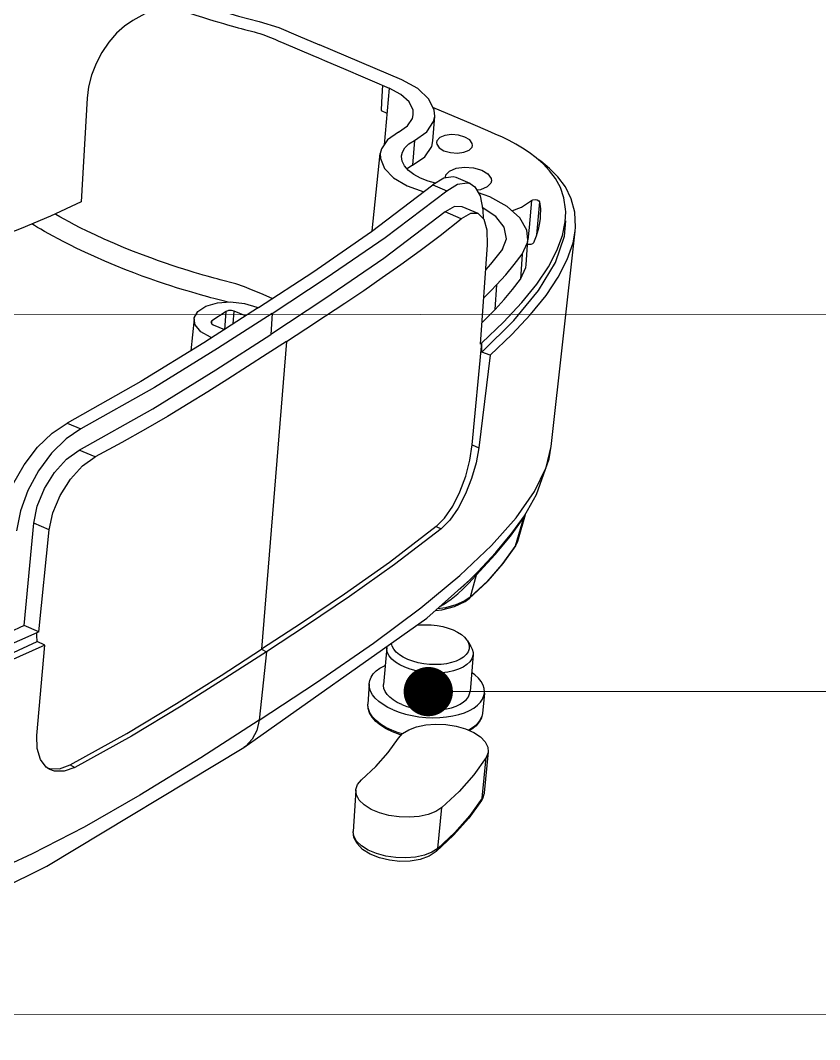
# Model space of a CAD drawing. Header units: millimetres. Extents: x 4697 to 5264, y 321 to 714.
# Drawn here: x 4914.05 to 4944.47, y 345.24 to 384.01 of the extents above; entities that cross this region are included whole.
import ezdxf

# ---------------------------------------------------------------- set-up
doc = ezdxf.new("R2010")
doc.units = ezdxf.units.MM
doc.layers.add('from', color=7, linetype='Continuous', lineweight=13)
doc.styles.add('wuwei', font='SimSun.ttf', dxfattribs={"width": 0.8, "oblique": 10})
doc.dimstyles.new('wuwei', dxfattribs={"dimscale": 2.5, "dimtxt": 2.5, "dimasz": 1.5, "dimexe": 0.3, "dimexo": 0.3, "dimgap": 0.5, "dimtad": 1, "dimdsep": 46, "dimtxsty": 'wuwei', "dimcen": 0, "dimclrd": 42, "dimclre": 82, "dimclrt": 82, "dimazin": 2, "dimtfac": 1, "dimtofl": 0, "dimtmove": 0, "dimatfit": 3, "dimfxl": 0, "dimlwd": 5, "dimlwe": 5, "dimarcsym": 0})

# ---------------------------------------------------------------- blocks, each defined once
blk = doc.blocks.new('A$C41F52299')
at = {"color": 7, "linetype": 'Continuous'}
for p, q in [((229.244, 81.44), (231.262, 80.581)), ((237.407, 78.893), (231.716, 81.315)), ((236.546, 78.332), (236.182, 74.398)), ((215.64, 77.632), (215.234, 70.457)), ((242.349, 75.798), (239.568, 76.982)), ((235.987, 76.771), (236.386, 76.601)), ((239.565, 74.669), (239.688, 76.388)), ((238.286, 74.709), (238.159, 72.984)), ((239.842, 74.685), (239.81, 74.562)), ((239.81, 74.562), (239.826, 74.438)), ((235.372, 68.448), (235.917, 73.792)), ((240.424, 72.172), (240.463, 72.316)), ((242.152, 71.721), (241.173, 72.138)), ((239.754, 71.748), (239.226, 71.894)), ((239.569, 71.633), (240.52, 71.228)), ((242.86, 71.296), (242.605, 71.263)), ((242.694, 69.643), (241.591, 70.112)), ((243.916, 69.442), (242.98, 70.07)), ((243.029, 69.914), (243.035, 69.302)), ((246.945, 70.452), (246.734, 68.183)), ((241.519, 69.292), (240.413, 69.763)), ((243.099, 69.238), (242.694, 69.643)), ((243.312, 68.498), (243.099, 69.238)), ((243.332, 67.487), (243.312, 68.498)), ((247.742, 53.53), (249.415, 68.44)), ((244.368, 67.184), (244.658, 67.907)), ((246.017, 66.11), (246.14, 67.83)), ((242.864, 60.608), (243.332, 67.487)), ((245.747, 66.828), (245.623, 65.106)), ((227.65, 64.107), (227.01, 64.381)), ((243.975, 64.725), (243.85, 63.002)), ((228.448, 63.767), (227.65, 64.107)), ((225.259, 62.88), (224.272, 62.237)), ((225.163, 61.607), (225.259, 62.88)), ((225.75, 62.015), (225.816, 62.893)), ((226.595, 62.561), (225.816, 62.893)), ((227.377, 63.167), (227.478, 63.108)), ((223.04, 62.364), (222.814, 60.147)), ((224.197, 62.129), (224.233, 62.037)), ((224.26, 62.018), (224.272, 62.237)), ((228.446, 62.741), (228.339, 61.275)), ((224.233, 62.037), (224.364, 61.947)), ((224.364, 61.947), (225.136, 61.619)), ((224.27, 61.06), (224.182, 61.087)), ((229.44, 60.807), (227.703, 39.503)), ((242.291, 53.646), (242.958, 60.693)), ((242.864, 60.608), (242.958, 60.693)), ((242.947, 60.491), (242.948, 60.695)), ((242.943, 60.068), (242.947, 60.491)), ((243.518, 59.845), (242.943, 60.068)), ((243.518, 59.845), (242.742, 53.447)), ((214.253, 55.155), (215.204, 54.75)), ((242.291, 53.646), (242.742, 53.447)), ((216.203, 52.814), (215.097, 53.285)), ((247.742, 53.53), (247.745, 53.557)), ((245.035, 47.545), (245.89, 48.745)), ((245.954, 48.798), (245.419, 46.967)), ((245.847, 48.625), (245.93, 48.755)), ((245.869, 48.69), (245.847, 48.625)), ((245.89, 48.745), (245.932, 48.811)), ((245.93, 48.755), (245.953, 48.797)), ((245.954, 48.798), (245.986, 48.888)), ((245.986, 48.888), (246, 48.92)), ((211.283, 41.154), (211.941, 48.218)), ((213.022, 47.758), (211.941, 48.218)), ((239.788, 47.992), (240.141, 47.836)), ((243.618, 46.679), (245.333, 48.609)), ((245.279, 46.663), (245.847, 48.625)), ((212.307, 40.718), (213.022, 47.758)), ((243.923, 46.202), (245.035, 47.545)), ((241.43, 44.61), (243.618, 46.679)), ((245.255, 46.609), (245.301, 46.687)), ((245.279, 46.663), (245.255, 46.609)), ((245.255, 46.609), (245.255, 46.609)), ((245.301, 46.687), (245.419, 46.967)), ((242.557, 44.621), (243.877, 46.053)), ((242.668, 44.852), (243.923, 46.202)), ((238.73, 42.372), (241.43, 44.61)), ((242.12, 44.304), (242.667, 44.852)), ((242.557, 44.621), (242.139, 43.116)), ((242.311, 44.357), (242.557, 44.621)), ((239.132, 41.65), (242.115, 44.299)), ((241.448, 43.697), (242.048, 44.235)), ((242.048, 44.235), (242.12, 44.304)), ((242.081, 43.021), (243.307, 44.169)), ((243.353, 44.251), (242.139, 43.116)), ((241.279, 43.34), (241.677, 43.704)), ((241.387, 43.653), (241.448, 43.697)), ((242.139, 43.116), (241.722, 42.83)), ((241.797, 42.812), (242.081, 43.022)), ((242.083, 43.023), (242.081, 43.021)), ((242.139, 43.116), (242.083, 43.023)), ((235.452, 39.924), (238.73, 42.372)), ((240.084, 42.495), (240.292, 42.607)), ((226.484, 32.712), (239.132, 41.65)), ((239.738, 42.189), (240.172, 42.241)), ((212.307, 40.718), (211.283, 41.154)), ((212.164, 40.454), (212.16, 40.656)), ((212.171, 40.039), (212.164, 40.454)), ((212.307, 40.718), (212.169, 40.652)), ((212.167, 33.546), (212.705, 39.789)), ((212.705, 39.789), (212.171, 40.039)), ((227.703, 39.503), (228.044, 39.338)), ((236.366, 39.639), (236.155, 37.061)), ((241.948, 40.101), (242.197, 39.702)), ((228.044, 39.338), (227.534, 34.593)), ((242.346, 39.151), (242.136, 36.574)), ((235.157, 37.122), (235.071, 35.705)), ((243.13, 36.472), (242.986, 35.06)), ((226.484, 32.712), (226.478, 32.708)), ((242.969, 29.195), (243.256, 32.025)), ((243.395, 32.415), (243.106, 29.578)), ((213.051, 31.193), (212.812, 31.353)), ((212.874, 31.311), (213.03, 31.253)), ((214.459, 31.506), (214.787, 31.334)), ((234.227, 29.753), (234.053, 26.907)), ((243.01, 29.216), (242.916, 29.039)), ((242.916, 29.039), (242.933, 29.07)), ((242.933, 29.07), (242.969, 29.195)), ((243.101, 29.537), (242.969, 29.195)), ((243.106, 29.578), (243.101, 29.537)), ((239.903, 25.731), (240.185, 28.556)), ((241, 26.638), (239.793, 25.509))]:
    blk.add_line(p, q, dxfattribs=at)
for points in [[(232.042, 90.986), (228.261, 88.546), (223.902, 85.859), (218.806, 82.993)], [(221.858, 84.709), (222.903, 84.322), (224.522, 83.783), (226.118, 83.308), (227.549, 82.928), (228.895, 82.511), (230.247, 81.94), (231.716, 81.315)], [(220.908, 84.175), (221.516, 83.947), (222.127, 83.727), (222.673, 83.538), (223.165, 83.373), (223.615, 83.227), (224.026, 83.097), (224.404, 82.981), (224.749, 82.878), (225.064, 82.785), (225.348, 82.703), (225.607, 82.63), (225.848, 82.563), (226.078, 82.501), (226.307, 82.44), (226.536, 82.38), (227.185, 82.213)], [(218.806, 82.993), (218.232, 82.62), (217.67, 82.117), (217.141, 81.502), (216.667, 80.799), (216.265, 80.032), (215.952, 79.23), (215.741, 78.42), (215.64, 77.632)], [(227.185, 82.213), (227.395, 82.158), (227.594, 82.101), (227.79, 82.037), (227.973, 81.972), (228.153, 81.902), (228.328, 81.83), (228.501, 81.757), (228.674, 81.683), (228.852, 81.607), (229.244, 81.44)], [(231.262, 80.581), (231.649, 80.416), (232.067, 80.238), (233.531, 79.615)], [(233.531, 79.615), (234.709, 79.114), (235.368, 78.833), (236.546, 78.332)], [(236.078, 78.531), (236.018, 77.358), (235.987, 76.771)], [(238.207, 76.474), (238.189, 76.799), (237.915, 77.366), (237.353, 77.891), (236.546, 78.332)], [(239.687, 76.388), (239.66, 76.791), (239.284, 77.569), (238.513, 78.288), (237.407, 78.893)], [(237.187, 75.28), (237.81, 75.713), (238.153, 76.233), (238.207, 76.474)], [(238.286, 74.709), (239.14, 75.303), (239.61, 76.016), (239.687, 76.388)], [(248.754, 69.756), (248.746, 69.954), (248.624, 70.74), (248.382, 71.44), (248.045, 72.061), (247.64, 72.607), (247.191, 73.085), (246.715, 73.503), (246.23, 73.867), (245.759, 74.177), (245.304, 74.446), (244.85, 74.69), (244.374, 74.923), (243.874, 75.148), (243.359, 75.368), (242.349, 75.798)], [(237.187, 75.28), (236.43, 74.758), (236, 74.135), (235.917, 73.792)], [(241.782, 74.94), (241.339, 75.069), (240.853, 75.107), (240.398, 75.047), (240.042, 74.899), (239.842, 74.685)], [(242.301, 74.359), (242.286, 74.497), (242.115, 74.739), (241.782, 74.94)], [(237.391, 73.636), (237.452, 73.905), (237.627, 74.203), (237.907, 74.473), (238.286, 74.709)], [(238.159, 72.984), (239.016, 73.58), (239.488, 74.295), (239.564, 74.669)], [(239.826, 74.438), (239.997, 74.196), (240.33, 73.995)], [(240.33, 73.995), (240.773, 73.866), (241.259, 73.828), (241.715, 73.888), (242.07, 74.036), (242.27, 74.25), (242.301, 74.359)], [(235.917, 73.792), (235.927, 73.455), (236.216, 72.768), (236.848, 72.124), (237.775, 71.571), (238.93, 71.149)], [(239.226, 71.894), (238.699, 72.104), (238.244, 72.354), (237.875, 72.637), (237.604, 72.944), (237.441, 73.265), (237.389, 73.588), (237.391, 73.636)], [(249.414, 68.44), (249.438, 68.713), (249.391, 69.745), (249.14, 70.676), (248.729, 71.489), (248.212, 72.184), (247.638, 72.769), (247.036, 73.266), (246.788, 73.438)], [(238.159, 72.984), (237.781, 72.749), (237.779, 72.747)], [(240.463, 72.316), (240.72, 72.59), (241.174, 72.779), (241.757, 72.856), (242.379, 72.808), (242.947, 72.643)], [(242.947, 72.643), (243.372, 72.385), (243.592, 72.075), (243.611, 71.912)], [(241.173, 72.138), (240.965, 72.196), (240.315, 72.096), (239.569, 71.633)], [(227.498, 63.144), (231.245, 65.603), (235.318, 68.407), (239.569, 71.633)], [(228.446, 62.741), (232.188, 65.197), (236.262, 68), (240.52, 71.228)], [(240.52, 71.228), (241.27, 71.688), (241.932, 71.784), (242.151, 71.722)], [(242.151, 71.722), (242.464, 71.505), (242.835, 70.868), (243.029, 69.914)], [(243.611, 71.912), (243.572, 71.759), (243.315, 71.486), (242.86, 71.296)], [(246.139, 67.829), (246.057, 68.5), (245.58, 69.344), (244.705, 70.132), (243.508, 70.796), (242.716, 71.073)], [(245.023, 69.846), (245.684, 70.093), (246.385, 70.546)], [(246.385, 70.546), (246.215, 68.687), (246.136, 67.829)], [(246.385, 70.546), (246.488, 70.596), (246.632, 70.61), (246.779, 70.586), (246.894, 70.528), (246.945, 70.452)], [(215.234, 70.457), (213.099, 69.475), (211.069, 68.617), (209.099, 67.862), (207.134, 67.19), (205.118, 66.593), (203.016, 66.077), (200.811, 65.664), (198.494, 65.386)], [(241.591, 70.112), (241.057, 70.127), (240.413, 69.763)], [(246.945, 70.452), (246.998, 69.97), (246.994, 69.49), (246.979, 69.312)], [(225.026, 65.022), (224.844, 65.07), (224.647, 65.122), (224.431, 65.179), (224.196, 65.244), (223.941, 65.315), (223.667, 65.393), (223.37, 65.48), (223.05, 65.575), (222.707, 65.679), (222.339, 65.793), (221.944, 65.918), (221.519, 66.057), (221.061, 66.211), (220.567, 66.382), (220.036, 66.573), (219.466, 66.785), (218.857, 67.02), (218.208, 67.281), (217.522, 67.569), (216.82, 67.878), (216.184, 68.171), (215.639, 68.431), (215.168, 68.664), (214.754, 68.875), (214.386, 69.068), (214.051, 69.249), (213.743, 69.418), (213.468, 69.573), (213.399, 69.612)], [(240.413, 69.763), (236.171, 66.546), (232.096, 63.742), (228.339, 61.275)], [(229.44, 60.807), (230.782, 61.681), (232.126, 62.562), (233.46, 63.448), (234.774, 64.335), (236.063, 65.224), (237.354, 66.134), (238.676, 67.096), (240.058, 68.138), (241.519, 69.292)], [(242.694, 69.643), (242.163, 69.656), (241.519, 69.292)], [(242.943, 60.068), (245.168, 62.254), (246.877, 64.32), (248.055, 66.269), (248.674, 68.093), (248.765, 69.151)], [(242.958, 60.693), (244.455, 62.134), (245.72, 63.493), (246.75, 64.772), (247.553, 65.97), (248.141, 67.088), (248.525, 68.127), (248.721, 69.081), (248.754, 69.756)], [(244.658, 67.907), (244.505, 68.697), (243.916, 69.442)], [(246.979, 69.312), (246.94, 69.017), (246.842, 68.548), (246.704, 68.082), (246.529, 67.616)], [(225.133, 63.588), (224.595, 63.726), (224.409, 63.775), (224.206, 63.828), (223.981, 63.889), (223.737, 63.955), (223.474, 64.029), (223.191, 64.11), (222.886, 64.199), (222.557, 64.296), (222.205, 64.403), (221.827, 64.52), (221.42, 64.65), (220.982, 64.792), (220.511, 64.951), (220.003, 65.127), (219.456, 65.323), (218.869, 65.542), (218.241, 65.784), (217.574, 66.053), (216.868, 66.349), (216.145, 66.667), (215.491, 66.968), (214.931, 67.235), (214.445, 67.476), (214.019, 67.693), (213.64, 67.892), (213.295, 68.078), (212.979, 68.252), (212.695, 68.411), (212.442, 68.556), (212.214, 68.689), (212.007, 68.811), (211.817, 68.925), (211.809, 68.93)], [(243.518, 59.845), (245.033, 61.288), (246.322, 62.668), (247.389, 63.988), (248.234, 65.251), (248.859, 66.46), (249.261, 67.615), (249.414, 68.44)], [(245.747, 66.828), (246.115, 67.639), (246.139, 67.829)], [(244.368, 67.184), (243.542, 66.138), (243.216, 65.775)], [(246.529, 67.616), (246.462, 67.55), (246.338, 67.514), (246.189, 67.516), (246.119, 67.536)], [(243.975, 64.725), (244.603, 65.416), (245.194, 66.117), (245.747, 66.828)], [(245.623, 65.106), (245.992, 65.919), (246.016, 66.109)], [(227.01, 64.381), (226.846, 64.45), (226.685, 64.518), (226.517, 64.587), (226.331, 64.658), (226.137, 64.724), (225.934, 64.786), (225.738, 64.838), (225.026, 65.022)], [(243.861, 63.013), (244.486, 63.701), (245.074, 64.398), (245.623, 65.106)], [(243.975, 64.725), (243.576, 64.31), (243.16, 63.893), (243.083, 63.819)], [(223.039, 62.365), (223.049, 62.426), (223.308, 62.883), (223.857, 63.24), (224.651, 63.469), (225.565, 63.533), (226.519, 63.428), (227.377, 63.167)], [(225.389, 63.521), (225.306, 63.543), (225.133, 63.588)], [(227.498, 63.144), (223.714, 60.701), (219.357, 58.018), (214.253, 55.155)], [(225.816, 62.893), (225.623, 62.941), (225.419, 62.937), (225.259, 62.88)], [(242.966, 62.107), (243.227, 62.361), (243.861, 63.013)], [(228.446, 62.741), (224.666, 60.301), (220.31, 57.617), (215.204, 54.75)], [(224.182, 61.087), (223.516, 61.473), (223.121, 61.942), (223.039, 62.365)], [(224.272, 62.237), (224.199, 62.143), (224.197, 62.129)], [(215.097, 53.285), (220.185, 56.141), (224.542, 58.825), (228.339, 61.275)], [(229.44, 60.807), (228.096, 59.933), (226.74, 59.057), (225.373, 58.185), (224.001, 57.323), (222.62, 56.473), (221.198, 55.619), (219.688, 54.737), (218.042, 53.808), (216.203, 52.814)], [(209.672, 48.16), (209.962, 49.513), (210.509, 50.915), (211.276, 52.266), (212.203, 53.476), (213.221, 54.461), (214.253, 55.155)], [(215.204, 54.75), (214.182, 54.056), (213.182, 53.071), (212.277, 51.857), (211.537, 50.496), (211.017, 49.077), (210.756, 47.699)], [(239.788, 47.992), (240.367, 48.586), (240.931, 49.413), (241.427, 50.395), (241.833, 51.475), (242.129, 52.596), (242.291, 53.646)], [(211.941, 48.218), (212.184, 49.41), (212.68, 50.62), (213.385, 51.743), (214.216, 52.657), (215.097, 53.285)], [(242.742, 53.447), (242.556, 52.411), (242.243, 51.322), (241.819, 50.25), (241.306, 49.265), (240.728, 48.433), (240.141, 47.836)], [(245.333, 48.609), (246.591, 50.413), (247.397, 52.091), (247.742, 53.53)], [(245.89, 48.746), (246.731, 50.223), (247.602, 52.675), (247.745, 53.557)], [(213.022, 47.758), (213.274, 48.947), (213.778, 50.154), (214.488, 51.274), (215.322, 52.186), (216.203, 52.814)], [(245.928, 48.805), (245.898, 48.752), (245.869, 48.69)], [(239.788, 47.992), (236.567, 45.518), (233.446, 43.311), (230.475, 41.316), (227.703, 39.503)], [(243.877, 46.053), (244.934, 47.337), (245.847, 48.625)], [(240.141, 47.836), (236.915, 45.359), (233.791, 43.149), (230.818, 41.152), (228.044, 39.338)], [(243.307, 44.169), (244.367, 45.367), (245.255, 46.609)], [(245.279, 46.663), (244.401, 45.435), (243.353, 44.251)], [(245.419, 46.967), (245.392, 46.887), (245.279, 46.663)], [(242.668, 44.852), (242.619, 44.784), (242.582, 44.706), (242.557, 44.621)], [(241.677, 43.704), (242.019, 44.048), (242.311, 44.357)], [(240.292, 42.607), (240.821, 42.968), (241.279, 43.34)], [(241.722, 42.83), (241.141, 42.572), (240.437, 42.383), (239.871, 42.306)], [(240.172, 42.241), (241.065, 42.464), (241.797, 42.812)], [(211.283, 41.154), (210.205, 40.649), (209.126, 40.165), (208.048, 39.703)], [(238.442, 41.162), (238.657, 41.189), (239.051, 41.206), (239.453, 41.193), (239.854, 41.148), (240.244, 41.074), (240.615, 40.973), (240.959, 40.845)], [(212.169, 40.652), (208.546, 39.047), (205.032, 37.727), (201.612, 36.707), (198.295, 36.009), (195.117, 35.655)], [(240.959, 40.845), (241.268, 40.695), (241.535, 40.525), (241.754, 40.34), (241.92, 40.143), (241.948, 40.101)], [(195.076, 35.022), (197.214, 35.223), (199.278, 35.557), (201.247, 35.99), (203.12, 36.497), (204.904, 37.059), (206.65, 37.679), (208.411, 38.369), (210.237, 39.148), (212.171, 40.039)], [(212.705, 39.789), (209.178, 38.212), (205.735, 36.901), (202.374, 35.871), (199.102, 35.139), (195.947, 34.725)], [(214.459, 31.506), (218.383, 33.682), (221.83, 35.75), (224.915, 37.697), (227.703, 39.503)], [(227.534, 34.593), (231.52, 37.212), (235.452, 39.924)], [(237.613, 38.26), (237.27, 38.427), (236.973, 38.616), (236.73, 38.822), (236.545, 39.041), (236.423, 39.267), (236.367, 39.497), (236.366, 39.639)], [(237.822, 38.803), (237.513, 38.954), (237.246, 39.123), (237.027, 39.309), (236.861, 39.506), (236.752, 39.71), (236.701, 39.916), (236.702, 39.933)], [(241.948, 40.101), (242.03, 39.939), (242.08, 39.732), (242.071, 39.528), (242.002, 39.33), (241.874, 39.143), (241.691, 38.971), (241.457, 38.819), (241.176, 38.689), (240.856, 38.584), (240.502, 38.507), (240.124, 38.459), (239.73, 38.442), (239.328, 38.456), (238.927, 38.5), (238.537, 38.574), (238.166, 38.676), (237.822, 38.803)], [(242.197, 39.702), (242.288, 39.522), (242.344, 39.293), (242.346, 39.151)], [(228.044, 39.338), (225.243, 37.524), (222.15, 35.573), (218.701, 33.504), (214.787, 31.334)], [(242.346, 39.151), (242.334, 39.065), (242.257, 38.845), (242.115, 38.638), (241.912, 38.447), (241.651, 38.278), (241.34, 38.133), (240.983, 38.017), (240.591, 37.931), (240.171, 37.878), (239.733, 37.859), (239.286, 37.874), (238.841, 37.923), (238.407, 38.006), (237.995, 38.119), (237.613, 38.26)], [(235.157, 37.122), (235.193, 37.337), (235.289, 37.572), (235.44, 37.796), (235.645, 38.006), (235.902, 38.198), (236.206, 38.37), (236.264, 38.396)], [(243.13, 36.472), (243.135, 36.541), (243.114, 36.787), (243.036, 37.034), (242.901, 37.278), (242.711, 37.515), (242.468, 37.742), (242.244, 37.907)], [(236.822, 35.305), (236.448, 35.483), (236.113, 35.679), (235.822, 35.893), (235.58, 36.12), (235.39, 36.357), (235.255, 36.601), (235.177, 36.848), (235.156, 37.094), (235.157, 37.122)], [(237.403, 35.683), (237.088, 35.835), (236.811, 36.005), (236.578, 36.19), (236.392, 36.386), (236.258, 36.591), (236.178, 36.8), (236.153, 37.009), (236.155, 37.061)], [(236.822, 35.305), (237.23, 35.15), (237.665, 35.019), (238.123, 34.914), (238.595, 34.837), (239.076, 34.789), (239.557, 34.77), (240.032, 34.781), (240.495, 34.822), (240.938, 34.892), (241.354, 34.991), (241.739, 35.115), (242.085, 35.265), (242.389, 35.437), (242.646, 35.63), (242.851, 35.839), (243.002, 36.063), (243.098, 36.298), (243.13, 36.472)], [(237.403, 35.683), (237.75, 35.553), (238.124, 35.446), (238.516, 35.365), (238.92, 35.31), (239.329, 35.284), (239.734, 35.287), (240.128, 35.318), (240.504, 35.377), (240.854, 35.462), (241.173, 35.573), (241.454, 35.707), (241.691, 35.862), (241.882, 36.035), (242.021, 36.222), (242.107, 36.42), (242.136, 36.574)], [(235.102, 35.38), (235.069, 35.657), (235.071, 35.705)], [(236.761, 33.796), (236.323, 34.008), (235.938, 34.251), (235.615, 34.519), (235.362, 34.807), (235.186, 35.107), (235.09, 35.408), (235.071, 35.705)], [(236.723, 33.902), (236.306, 34.102), (235.94, 34.327), (235.631, 34.572), (235.386, 34.832), (235.208, 35.103), (235.102, 35.38)], [(227.534, 34.593), (223.502, 31.993), (219.288, 29.402), (215.424, 27.203), (211.832, 25.345), (208.446, 23.786), (205.219, 22.499), (202.131, 21.474), (199.181, 20.708)], [(227.534, 34.593), (227.376, 33.886), (227.069, 33.283), (226.627, 32.814), (226.484, 32.712)], [(242.986, 35.06), (242.951, 34.877), (242.837, 34.615), (242.653, 34.367), (242.4, 34.138), (242.086, 33.934), (242.025, 33.904)], [(242.986, 35.06), (242.919, 34.768), (242.774, 34.485), (242.551, 34.218), (242.252, 33.974), (242.087, 33.877)], [(237.453, 33.652), (237.183, 33.729), (236.723, 33.902)], [(237.184, 33.356), (237.47, 33.671), (237.896, 33.937), (238.434, 34.14), (239.068, 34.271), (239.753, 34.322), (240.467, 34.292), (241.165, 34.181), (241.817, 33.996), (242.39, 33.744), (242.851, 33.442), (243.184, 33.099), (243.365, 32.739), (243.395, 32.415)], [(212.812, 31.353), (212.408, 31.884), (212.185, 32.64), (212.167, 33.546)], [(234.626, 30.466), (235.614, 31.391), (236.468, 32.356), (237.184, 33.356)], [(237.385, 33.577), (237.242, 33.617), (236.761, 33.796)], [(209.533, 22.854), (212.856, 24.507), (226.478, 32.708)], [(243.256, 32.025), (242.397, 30.824), (241.371, 29.666), (240.185, 28.556)], [(243.395, 32.415), (243.39, 32.373), (243.256, 32.025)], [(213.03, 31.253), (213.721, 31.242), (214.459, 31.506)], [(214.787, 31.334), (214.052, 31.067), (213.37, 31.074), (213.051, 31.193)], [(234.227, 29.754), (234.231, 29.797), (234.352, 30.148), (234.626, 30.466)], [(240.185, 28.556), (239.768, 28.283), (239.238, 28.076), (238.617, 27.939), (237.929, 27.881), (237.222, 27.904), (236.518, 28.009), (235.861, 28.188), (235.282, 28.433), (234.807, 28.734), (234.465, 29.071), (234.269, 29.434), (234.227, 29.754)], [(242.969, 29.195), (242.111, 27.996), (241.088, 26.839), (239.903, 25.731)], [(242.916, 29.039), (242.042, 27.817), (241, 26.638)], [(243.106, 29.578), (243.073, 29.395), (243.01, 29.216)], [(239.793, 25.509), (239.299, 25.193), (238.681, 24.972), (237.996, 24.854), (237.276, 24.834), (236.553, 24.907), (235.861, 25.071), (235.23, 25.323), (234.698, 25.66), (234.313, 26.062), (234.103, 26.485), (234.053, 26.907)], [(239.903, 25.731), (239.497, 25.465), (238.975, 25.26), (238.362, 25.125), (237.69, 25.068), (236.992, 25.091), (236.303, 25.193), (235.657, 25.369), (235.088, 25.611), (234.623, 25.905), (234.286, 26.238), (234.094, 26.592), (234.053, 26.907)], [(239.793, 25.509), (239.869, 25.608), (239.903, 25.731)]]:
    blk.add_lwpolyline(points, dxfattribs=at)

msp = doc.modelspace()

# ---------------------------------------------------------------- block references
at = {"xscale": 0.55, "yscale": 0.55, "zscale": 0.55}
msp.add_blockref('A$C41F52299', (4797.989, 338.359), dxfattribs=at)

# ---------------------------------------------------------------- leaders
at = {"layer": 'from', "color": 4}
for points in [[(4904.277, 372.802), (4967.054, 372.853)], [(4929.573, 358.476), (4967.054, 358.476)], [(4901.952, 346.173), (4967.054, 346.226)]]:
    msp.add_leader(points, dimstyle='wuwei', override={"dimasz": 3, "dimldrblk": 'DotSmall'}, dxfattribs=at)

doc.saveas('drawing.dxf')
